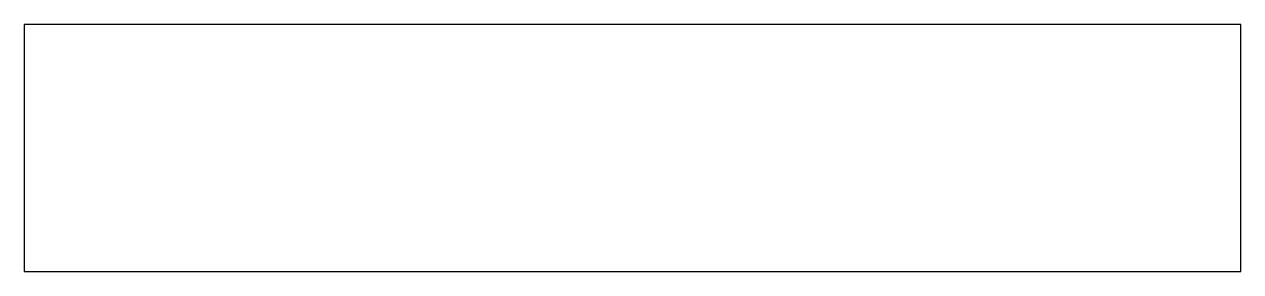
# Model space of a CAD drawing. Header units: metres. Extents: x -18.5 to 13.8, y -1.1 to 46.5.
# Drawn here: x -18.55 to 13.75, y -1.1 to 5.46 of the extents above.
import ezdxf

# ---------------------------------------------------------------- set-up
doc = ezdxf.new("R2010")
doc.units = ezdxf.units.M

msp = doc.modelspace()

# ---------------------------------------------------------------- linework, layer by layer
for p, q in [((-18.125, 5.463), (-18.55, 5.463)), ((-18.55, 5.463), (-18.55, 3.763)), ((-17.931, 5.463), (-18.125, 5.463)), ((12.396, 5.463), (-17.931, 5.463)), ((13.424, 5.463), (12.396, 5.463)), ((13.618, 5.463), (13.424, 5.463)), ((13.75, 5.463), (13.618, 5.463)), ((13.75, 2.991), (13.75, 5.463)), ((-18.55, 3.763), (-18.55, 3.709)), ((-18.55, 3.709), (-18.55, 3.667)), ((-18.55, 3.667), (-18.55, 0.241)), ((13.75, -1.1), (13.75, 2.991)), ((-18.55, 0.241), (-18.55, 0.096)), ((-18.55, 0.096), (-18.55, -0.012)), ((-18.55, -0.012), (-18.55, -0.079)), ((-18.55, -0.079), (-18.55, -0.705)), ((-18.55, -0.705), (-18.55, -0.744)), ((-18.55, -0.744), (-18.55, -0.757)), ((-18.55, -0.757), (-18.55, -1.1)), ((-18.55, -1.1), (-16.919, -1.1)), ((-16.919, -1.1), (-12.853, -1.1)), ((-12.853, -1.1), (-12.661, -1.1)), ((-12.661, -1.1), (-12.407, -1.1)), ((-12.407, -1.1), (-12.104, -1.1)), ((-12.104, -1.1), (-11.775, -1.1)), ((-12.104, -1.1), (-12.104, -1.1)), ((-11.775, -1.1), (-11.452, -1.1)), ((-11.452, -1.1), (-11.164, -1.1)), ((-11.164, -1.1), (-10.941, -1.1)), ((-10.941, -1.1), (-10.802, -1.1)), ((-10.802, -1.1), (-3.132, -1.1)), ((-3.132, -1.1), (-2.412, -1.1)), ((-2.412, -1.1), (10.241, -1.1)), ((10.241, -1.1), (10.331, -1.1)), ((10.331, -1.1), (10.501, -1.1)), ((10.501, -1.1), (10.74, -1.1)), ((10.74, -1.1), (11.027, -1.1)), ((11.027, -1.1), (11.335, -1.1)), ((11.335, -1.1), (11.632, -1.1)), ((11.632, -1.1), (11.894, -1.1)), ((11.894, -1.1), (12.101, -1.1)), ((12.101, -1.1), (12.244, -1.1)), ((12.244, -1.1), (13.75, -1.1))]:
    msp.add_line(p, q)

doc.saveas('drawing.dxf')
